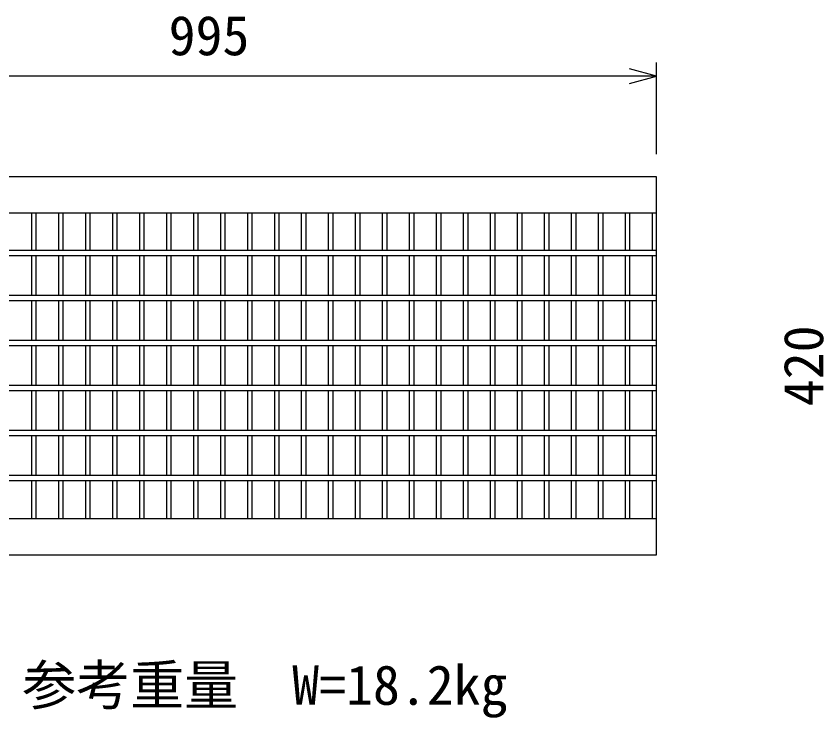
# Model space of a CAD drawing. Units: millimetres, scale not verified. Extents: x -25200 to 25200, y -8910 to 8910.
# Drawn here: x -12894 to -11996, y -5526 to -4746 of the extents above; entities that cross this region are included whole.
import ezdxf
from ezdxf.enums import TextEntityAlignment as Align

# ---------------------------------------------------------------- set-up
doc = ezdxf.new("R2010")
doc.units = ezdxf.units.MM
doc.header["$LTSCALE"] = 30
doc.layers.add('0-0_DIM', color=7, linetype='Continuous', lineweight=25)
doc.layers.add('0-2_HATCH', color=6, linetype='Continuous', lineweight=25)
doc.styles.add('ＭＳ ゴシック', font='')
doc.styles.get('ＭＳ ゴシック').set_extended_font_data('MS Gothic')

msp = doc.modelspace()

# ---------------------------------------------------------------- linework, layer by layer
at = {"layer": '0-0_DIM'}
for p, q in [((-12181.52, -4899.7), (-12181.52, -4798.11)), ((-12181.52, -4813.11), (-13176.52, -4813.11))]:
    msp.add_line(p, q, dxfattribs=at)
msp.add_lwpolyline([(-12211.52, -4821.15), (-12181.52, -4813.11), (-12211.52, -4805.07)], dxfattribs=at)
at = {"layer": '0-2_HATCH'}
for p, q in [((-13176.52, -4964.92), (-12181.52, -4964.92)), ((-12876.52, -4964.92), (-12876.52, -5006.92)), ((-12871.52, -4964.92), (-12871.52, -5006.92)), ((-12846.52, -4964.92), (-12846.52, -5006.92)), ((-12841.52, -4964.92), (-12841.52, -5006.92)), ((-12816.52, -4964.92), (-12816.52, -5006.92)), ((-12811.52, -4964.92), (-12811.52, -5006.92)), ((-12786.52, -4964.92), (-12786.52, -5006.92)), ((-12781.52, -4964.92), (-12781.52, -5006.92)), ((-12756.52, -4964.92), (-12756.52, -5006.92)), ((-12751.52, -4964.92), (-12751.52, -5006.92)), ((-12726.52, -4964.92), (-12726.52, -5006.92)), ((-12721.52, -4964.92), (-12721.52, -5006.92)), ((-12696.52, -4964.92), (-12696.52, -5006.92)), ((-12691.52, -4964.92), (-12691.52, -5006.92)), ((-12666.52, -4964.92), (-12666.52, -5006.92)), ((-12661.52, -4964.92), (-12661.52, -5006.92)), ((-12636.52, -4964.92), (-12636.52, -5006.92)), ((-12631.52, -4964.92), (-12631.52, -5006.92)), ((-12606.52, -4964.92), (-12606.52, -5006.92)), ((-12601.52, -4964.92), (-12601.52, -5006.92)), ((-12576.52, -4964.92), (-12576.52, -5006.92)), ((-12571.52, -4964.92), (-12571.52, -5006.92)), ((-12546.52, -4964.92), (-12546.52, -5006.92)), ((-12541.52, -4964.92), (-12541.52, -5006.92)), ((-12516.52, -4964.92), (-12516.52, -5006.92)), ((-12511.52, -4964.92), (-12511.52, -5006.92)), ((-12486.52, -4964.92), (-12486.52, -5006.92)), ((-12481.52, -4964.92), (-12481.52, -5006.92)), ((-12456.52, -4964.92), (-12456.52, -5006.92)), ((-12451.52, -4964.92), (-12451.52, -5006.92)), ((-12426.52, -4964.92), (-12426.52, -5006.92)), ((-12421.52, -4964.92), (-12421.52, -5006.92)), ((-12396.52, -4964.92), (-12396.52, -5006.92)), ((-12391.52, -4964.92), (-12391.52, -5006.92)), ((-12366.52, -4964.92), (-12366.52, -5006.92)), ((-12361.52, -4964.92), (-12361.52, -5006.92)), ((-12336.52, -4964.92), (-12336.52, -5006.92)), ((-12331.52, -4964.92), (-12331.52, -5006.92)), ((-12306.52, -4964.92), (-12306.52, -5006.92)), ((-12301.52, -4964.92), (-12301.52, -5006.92)), ((-12276.52, -4964.92), (-12276.52, -5006.92)), ((-12271.52, -4964.92), (-12271.52, -5006.92)), ((-12246.52, -4964.92), (-12246.52, -5006.92)), ((-12241.52, -4964.92), (-12241.52, -5006.92)), ((-12216.52, -4964.92), (-12216.52, -5006.92)), ((-12211.52, -4964.92), (-12211.52, -5006.92)), ((-12186.52, -4964.92), (-12186.52, -5006.92)), ((-12181.52, -5006.92), (-13176.52, -5006.92)), ((-12181.52, -5012.92), (-13176.52, -5012.92)), ((-12876.52, -5012.92), (-12876.52, -5056.92)), ((-12871.52, -5012.92), (-12871.52, -5056.92)), ((-12846.52, -5012.92), (-12846.52, -5056.92)), ((-12841.52, -5012.92), (-12841.52, -5056.92)), ((-12816.52, -5012.92), (-12816.52, -5056.92)), ((-12811.52, -5012.92), (-12811.52, -5056.92)), ((-12786.52, -5012.92), (-12786.52, -5056.92)), ((-12781.52, -5012.92), (-12781.52, -5056.92)), ((-12756.52, -5012.92), (-12756.52, -5056.92)), ((-12751.52, -5012.92), (-12751.52, -5056.92)), ((-12726.52, -5012.92), (-12726.52, -5056.92)), ((-12721.52, -5012.92), (-12721.52, -5056.92)), ((-12696.52, -5012.92), (-12696.52, -5056.92)), ((-12691.52, -5012.92), (-12691.52, -5056.92)), ((-12666.52, -5012.92), (-12666.52, -5056.92)), ((-12661.52, -5012.92), (-12661.52, -5056.92)), ((-12636.52, -5012.92), (-12636.52, -5056.92)), ((-12631.52, -5012.92), (-12631.52, -5056.92)), ((-12606.52, -5012.92), (-12606.52, -5056.92)), ((-12601.52, -5012.92), (-12601.52, -5056.92)), ((-12576.52, -5012.92), (-12576.52, -5056.92)), ((-12571.52, -5012.92), (-12571.52, -5056.92)), ((-12546.52, -5012.92), (-12546.52, -5056.92)), ((-12541.52, -5012.92), (-12541.52, -5056.92)), ((-12516.52, -5012.92), (-12516.52, -5056.92)), ((-12511.52, -5012.92), (-12511.52, -5056.92)), ((-12486.52, -5012.92), (-12486.52, -5056.92)), ((-12481.52, -5012.92), (-12481.52, -5056.92)), ((-12456.52, -5012.92), (-12456.52, -5056.92)), ((-12451.52, -5012.92), (-12451.52, -5056.92)), ((-12426.52, -5012.92), (-12426.52, -5056.92)), ((-12421.52, -5012.92), (-12421.52, -5056.92)), ((-12396.52, -5012.92), (-12396.52, -5056.92)), ((-12391.52, -5012.92), (-12391.52, -5056.92)), ((-12366.52, -5012.92), (-12366.52, -5056.92)), ((-12361.52, -5012.92), (-12361.52, -5056.92)), ((-12336.52, -5012.92), (-12336.52, -5056.92)), ((-12331.52, -5012.92), (-12331.52, -5056.92)), ((-12306.52, -5012.92), (-12306.52, -5056.92)), ((-12301.52, -5012.92), (-12301.52, -5056.92)), ((-12276.52, -5012.92), (-12276.52, -5056.92)), ((-12271.52, -5012.92), (-12271.52, -5056.92)), ((-12246.52, -5012.92), (-12246.52, -5056.92)), ((-12241.52, -5012.92), (-12241.52, -5056.92)), ((-12216.52, -5012.92), (-12216.52, -5056.92)), ((-12211.52, -5012.92), (-12211.52, -5056.92)), ((-12186.52, -5012.92), (-12186.52, -5056.92)), ((-12181.52, -5056.92), (-13176.52, -5056.92)), ((-12181.52, -5062.92), (-13176.52, -5062.92)), ((-12876.52, -5062.92), (-12876.52, -5106.92)), ((-12871.52, -5062.92), (-12871.52, -5106.92)), ((-12846.52, -5062.92), (-12846.52, -5106.92)), ((-12841.52, -5062.92), (-12841.52, -5106.92)), ((-12816.52, -5062.92), (-12816.52, -5106.92)), ((-12811.52, -5062.92), (-12811.52, -5106.92)), ((-12786.52, -5062.92), (-12786.52, -5106.92)), ((-12781.52, -5062.92), (-12781.52, -5106.92)), ((-12756.52, -5062.92), (-12756.52, -5106.92)), ((-12751.52, -5062.92), (-12751.52, -5106.92)), ((-12726.52, -5062.92), (-12726.52, -5106.92)), ((-12721.52, -5062.92), (-12721.52, -5106.92)), ((-12696.52, -5062.92), (-12696.52, -5106.92)), ((-12691.52, -5062.92), (-12691.52, -5106.92)), ((-12666.52, -5062.92), (-12666.52, -5106.92)), ((-12661.52, -5062.92), (-12661.52, -5106.92)), ((-12636.52, -5062.92), (-12636.52, -5106.92)), ((-12631.52, -5062.92), (-12631.52, -5106.92)), ((-12606.52, -5062.92), (-12606.52, -5106.92)), ((-12601.52, -5062.92), (-12601.52, -5106.92)), ((-12576.52, -5062.92), (-12576.52, -5106.92)), ((-12571.52, -5062.92), (-12571.52, -5106.92)), ((-12546.52, -5062.92), (-12546.52, -5106.92)), ((-12541.52, -5062.92), (-12541.52, -5106.92)), ((-12516.52, -5062.92), (-12516.52, -5106.92)), ((-12511.52, -5062.92), (-12511.52, -5106.92)), ((-12486.52, -5062.92), (-12486.52, -5106.92)), ((-12481.52, -5062.92), (-12481.52, -5106.92)), ((-12456.52, -5062.92), (-12456.52, -5106.92)), ((-12451.52, -5062.92), (-12451.52, -5106.92)), ((-12426.52, -5062.92), (-12426.52, -5106.92)), ((-12421.52, -5062.92), (-12421.52, -5106.92)), ((-12396.52, -5062.92), (-12396.52, -5106.92)), ((-12391.52, -5062.92), (-12391.52, -5106.92)), ((-12366.52, -5062.92), (-12366.52, -5106.92)), ((-12361.52, -5062.92), (-12361.52, -5106.92)), ((-12336.52, -5062.92), (-12336.52, -5106.92)), ((-12331.52, -5062.92), (-12331.52, -5106.92)), ((-12306.52, -5062.92), (-12306.52, -5106.92)), ((-12301.52, -5062.92), (-12301.52, -5106.92)), ((-12276.52, -5062.92), (-12276.52, -5106.92)), ((-12271.52, -5062.92), (-12271.52, -5106.92)), ((-12246.52, -5062.92), (-12246.52, -5106.92)), ((-12241.52, -5062.92), (-12241.52, -5106.92)), ((-12216.52, -5062.92), (-12216.52, -5106.92)), ((-12211.52, -5062.92), (-12211.52, -5106.92)), ((-12186.52, -5062.92), (-12186.52, -5106.92)), ((-12181.52, -5106.92), (-13176.52, -5106.92)), ((-12181.52, -5112.92), (-13176.52, -5112.92)), ((-12876.52, -5112.92), (-12876.52, -5156.92)), ((-12871.52, -5112.92), (-12871.52, -5156.92)), ((-12846.52, -5112.92), (-12846.52, -5156.92)), ((-12841.52, -5112.92), (-12841.52, -5156.92)), ((-12816.52, -5112.92), (-12816.52, -5156.92)), ((-12811.52, -5112.92), (-12811.52, -5156.92)), ((-12786.52, -5112.92), (-12786.52, -5156.92)), ((-12781.52, -5112.92), (-12781.52, -5156.92)), ((-12756.52, -5112.92), (-12756.52, -5156.92)), ((-12751.52, -5112.92), (-12751.52, -5156.92)), ((-12726.52, -5112.92), (-12726.52, -5156.92)), ((-12721.52, -5112.92), (-12721.52, -5156.92)), ((-12696.52, -5112.92), (-12696.52, -5156.92)), ((-12691.52, -5112.92), (-12691.52, -5156.92)), ((-12666.52, -5112.92), (-12666.52, -5156.92)), ((-12661.52, -5112.92), (-12661.52, -5156.92)), ((-12636.52, -5112.92), (-12636.52, -5156.92)), ((-12631.52, -5112.92), (-12631.52, -5156.92)), ((-12606.52, -5112.92), (-12606.52, -5156.92)), ((-12601.52, -5112.92), (-12601.52, -5156.92)), ((-12576.52, -5112.92), (-12576.52, -5156.92)), ((-12571.52, -5112.92), (-12571.52, -5156.92)), ((-12546.52, -5112.92), (-12546.52, -5156.92)), ((-12541.52, -5112.92), (-12541.52, -5156.92)), ((-12516.52, -5112.92), (-12516.52, -5156.92)), ((-12511.52, -5112.92), (-12511.52, -5156.92)), ((-12486.52, -5112.92), (-12486.52, -5156.92)), ((-12481.52, -5112.92), (-12481.52, -5156.92)), ((-12456.52, -5112.92), (-12456.52, -5156.92)), ((-12451.52, -5112.92), (-12451.52, -5156.92)), ((-12426.52, -5112.92), (-12426.52, -5156.92)), ((-12421.52, -5112.92), (-12421.52, -5156.92)), ((-12396.52, -5112.92), (-12396.52, -5156.92)), ((-12391.52, -5112.92), (-12391.52, -5156.92)), ((-12366.52, -5112.92), (-12366.52, -5156.92)), ((-12361.52, -5112.92), (-12361.52, -5156.92)), ((-12336.52, -5112.92), (-12336.52, -5156.92)), ((-12331.52, -5112.92), (-12331.52, -5156.92)), ((-12306.52, -5112.92), (-12306.52, -5156.92)), ((-12301.52, -5112.92), (-12301.52, -5156.92)), ((-12276.52, -5112.92), (-12276.52, -5156.92)), ((-12271.52, -5112.92), (-12271.52, -5156.92)), ((-12246.52, -5112.92), (-12246.52, -5156.92)), ((-12241.52, -5112.92), (-12241.52, -5156.92)), ((-12216.52, -5112.92), (-12216.52, -5156.92)), ((-12211.52, -5112.92), (-12211.52, -5156.92)), ((-12186.52, -5112.92), (-12186.52, -5156.92)), ((-12181.52, -5156.92), (-13176.52, -5156.92)), ((-12181.52, -5162.92), (-13176.52, -5162.92)), ((-12876.52, -5162.92), (-12876.52, -5206.92)), ((-12871.52, -5162.92), (-12871.52, -5206.92)), ((-12846.52, -5162.92), (-12846.52, -5206.92)), ((-12841.52, -5162.92), (-12841.52, -5206.92)), ((-12816.52, -5162.92), (-12816.52, -5206.92)), ((-12811.52, -5162.92), (-12811.52, -5206.92)), ((-12786.52, -5162.92), (-12786.52, -5206.92)), ((-12781.52, -5162.92), (-12781.52, -5206.92)), ((-12756.52, -5162.92), (-12756.52, -5206.92)), ((-12751.52, -5162.92), (-12751.52, -5206.92)), ((-12726.52, -5162.92), (-12726.52, -5206.92)), ((-12721.52, -5162.92), (-12721.52, -5206.92)), ((-12696.52, -5162.92), (-12696.52, -5206.92)), ((-12691.52, -5162.92), (-12691.52, -5206.92)), ((-12666.52, -5162.92), (-12666.52, -5206.92)), ((-12661.52, -5162.92), (-12661.52, -5206.92)), ((-12636.52, -5162.92), (-12636.52, -5206.92)), ((-12631.52, -5162.92), (-12631.52, -5206.92)), ((-12606.52, -5162.92), (-12606.52, -5206.92)), ((-12601.52, -5162.92), (-12601.52, -5206.92)), ((-12576.52, -5162.92), (-12576.52, -5206.92)), ((-12571.52, -5162.92), (-12571.52, -5206.92)), ((-12546.52, -5162.92), (-12546.52, -5206.92)), ((-12541.52, -5162.92), (-12541.52, -5206.92)), ((-12516.52, -5162.92), (-12516.52, -5206.92)), ((-12511.52, -5162.92), (-12511.52, -5206.92)), ((-12486.52, -5162.92), (-12486.52, -5206.92)), ((-12481.52, -5162.92), (-12481.52, -5206.92)), ((-12456.52, -5162.92), (-12456.52, -5206.92)), ((-12451.52, -5162.92), (-12451.52, -5206.92)), ((-12426.52, -5162.92), (-12426.52, -5206.92)), ((-12421.52, -5162.92), (-12421.52, -5206.92)), ((-12396.52, -5162.92), (-12396.52, -5206.92)), ((-12391.52, -5162.92), (-12391.52, -5206.92)), ((-12366.52, -5162.92), (-12366.52, -5206.92)), ((-12361.52, -5162.92), (-12361.52, -5206.92)), ((-12336.52, -5162.92), (-12336.52, -5206.92)), ((-12331.52, -5162.92), (-12331.52, -5206.92)), ((-12306.52, -5162.92), (-12306.52, -5206.92)), ((-12301.52, -5162.92), (-12301.52, -5206.92)), ((-12276.52, -5162.92), (-12276.52, -5206.92)), ((-12271.52, -5162.92), (-12271.52, -5206.92)), ((-12246.52, -5162.92), (-12246.52, -5206.92)), ((-12241.52, -5162.92), (-12241.52, -5206.92)), ((-12216.52, -5162.92), (-12216.52, -5206.92)), ((-12211.52, -5162.92), (-12211.52, -5206.92)), ((-12186.52, -5162.92), (-12186.52, -5206.92)), ((-12181.52, -5206.92), (-13176.52, -5206.92)), ((-12181.52, -5212.92), (-13176.52, -5212.92)), ((-12876.52, -5212.92), (-12876.52, -5256.92)), ((-12871.52, -5212.92), (-12871.52, -5256.92)), ((-12846.52, -5212.92), (-12846.52, -5256.92)), ((-12841.52, -5212.92), (-12841.52, -5256.92)), ((-12816.52, -5212.92), (-12816.52, -5256.92)), ((-12811.52, -5212.92), (-12811.52, -5256.92)), ((-12786.52, -5212.92), (-12786.52, -5256.92)), ((-12781.52, -5212.92), (-12781.52, -5256.92)), ((-12756.52, -5212.92), (-12756.52, -5256.92)), ((-12751.52, -5212.92), (-12751.52, -5256.92)), ((-12726.52, -5212.92), (-12726.52, -5256.92)), ((-12721.52, -5212.92), (-12721.52, -5256.92)), ((-12696.52, -5212.92), (-12696.52, -5256.92)), ((-12691.52, -5212.92), (-12691.52, -5256.92)), ((-12666.52, -5212.92), (-12666.52, -5256.92)), ((-12661.52, -5212.92), (-12661.52, -5256.92)), ((-12636.52, -5212.92), (-12636.52, -5256.92)), ((-12631.52, -5212.92), (-12631.52, -5256.92)), ((-12606.52, -5212.92), (-12606.52, -5256.92)), ((-12601.52, -5212.92), (-12601.52, -5256.92)), ((-12576.52, -5212.92), (-12576.52, -5256.92)), ((-12571.52, -5212.92), (-12571.52, -5256.92)), ((-12546.52, -5212.92), (-12546.52, -5256.92)), ((-12541.52, -5212.92), (-12541.52, -5256.92)), ((-12516.52, -5212.92), (-12516.52, -5256.92)), ((-12511.52, -5212.92), (-12511.52, -5256.92)), ((-12486.52, -5212.92), (-12486.52, -5256.92)), ((-12481.52, -5212.92), (-12481.52, -5256.92)), ((-12456.52, -5212.92), (-12456.52, -5256.92)), ((-12451.52, -5212.92), (-12451.52, -5256.92)), ((-12426.52, -5212.92), (-12426.52, -5256.92)), ((-12421.52, -5212.92), (-12421.52, -5256.92)), ((-12396.52, -5212.92), (-12396.52, -5256.92)), ((-12391.52, -5212.92), (-12391.52, -5256.92)), ((-12366.52, -5212.92), (-12366.52, -5256.92)), ((-12361.52, -5212.92), (-12361.52, -5256.92)), ((-12336.52, -5212.92), (-12336.52, -5256.92)), ((-12331.52, -5212.92), (-12331.52, -5256.92)), ((-12306.52, -5212.92), (-12306.52, -5256.92)), ((-12301.52, -5212.92), (-12301.52, -5256.92)), ((-12276.52, -5212.92), (-12276.52, -5256.92)), ((-12271.52, -5212.92), (-12271.52, -5256.92)), ((-12246.52, -5212.92), (-12246.52, -5256.92)), ((-12241.52, -5212.92), (-12241.52, -5256.92)), ((-12216.52, -5212.92), (-12216.52, -5256.92)), ((-12211.52, -5212.92), (-12211.52, -5256.92)), ((-12186.52, -5212.92), (-12186.52, -5256.92)), ((-12181.52, -5256.92), (-13176.52, -5256.92)), ((-12181.52, -5262.92), (-13176.52, -5262.92)), ((-12876.52, -5262.92), (-12876.52, -5304.92)), ((-12871.52, -5262.92), (-12871.52, -5304.92)), ((-12846.52, -5262.92), (-12846.52, -5304.92)), ((-12841.52, -5262.92), (-12841.52, -5304.92)), ((-12816.52, -5262.92), (-12816.52, -5304.92)), ((-12811.52, -5262.92), (-12811.52, -5304.92)), ((-12786.52, -5262.92), (-12786.52, -5304.92)), ((-12781.52, -5262.92), (-12781.52, -5304.92)), ((-12756.52, -5262.92), (-12756.52, -5304.92)), ((-12751.52, -5262.92), (-12751.52, -5304.92)), ((-12726.52, -5262.92), (-12726.52, -5304.92)), ((-12721.52, -5262.92), (-12721.52, -5304.92)), ((-12696.52, -5262.92), (-12696.52, -5304.92)), ((-12691.52, -5262.92), (-12691.52, -5304.92)), ((-12666.52, -5262.92), (-12666.52, -5304.92)), ((-12661.52, -5262.92), (-12661.52, -5304.92)), ((-12636.52, -5262.92), (-12636.52, -5304.92)), ((-12631.52, -5262.92), (-12631.52, -5304.92)), ((-12606.52, -5262.92), (-12606.52, -5304.92)), ((-12601.52, -5262.92), (-12601.52, -5304.92)), ((-12576.52, -5262.92), (-12576.52, -5304.92)), ((-12571.52, -5262.92), (-12571.52, -5304.92)), ((-12546.52, -5262.92), (-12546.52, -5304.92)), ((-12541.52, -5262.92), (-12541.52, -5304.92)), ((-12516.52, -5262.92), (-12516.52, -5304.92)), ((-12511.52, -5262.92), (-12511.52, -5304.92)), ((-12486.52, -5262.92), (-12486.52, -5304.92)), ((-12481.52, -5262.92), (-12481.52, -5304.92)), ((-12456.52, -5262.92), (-12456.52, -5304.92)), ((-12451.52, -5262.92), (-12451.52, -5304.92)), ((-12426.52, -5262.92), (-12426.52, -5304.92)), ((-12421.52, -5262.92), (-12421.52, -5304.92)), ((-12396.52, -5262.92), (-12396.52, -5304.92)), ((-12391.52, -5262.92), (-12391.52, -5304.92)), ((-12366.52, -5262.92), (-12366.52, -5304.92)), ((-12361.52, -5262.92), (-12361.52, -5304.92)), ((-12336.52, -5262.92), (-12336.52, -5304.92)), ((-12331.52, -5262.92), (-12331.52, -5304.92)), ((-12306.52, -5262.92), (-12306.52, -5304.92)), ((-12301.52, -5262.92), (-12301.52, -5304.92)), ((-12276.52, -5262.92), (-12276.52, -5304.92)), ((-12271.52, -5262.92), (-12271.52, -5304.92)), ((-12246.52, -5262.92), (-12246.52, -5304.92)), ((-12241.52, -5262.92), (-12241.52, -5304.92)), ((-12216.52, -5262.92), (-12216.52, -5304.92)), ((-12211.52, -5262.92), (-12211.52, -5304.92)), ((-12186.52, -5262.92), (-12186.52, -5304.92)), ((-12181.52, -5304.92), (-13176.52, -5304.92))]:
    msp.add_line(p, q, dxfattribs=at)
msp.add_lwpolyline([(-13176.52, -4924.92), (-13176.52, -5344.92), (-12181.52, -5344.92), (-12181.52, -4924.92)], close=True, dxfattribs=at)

# ---------------------------------------------------------------- texts
at = {"layer": '0-0_DIM', "style": 'ＭＳ ゴシック'}
for s, p in [('995', (-12724.02, -4803.11)), ('参考重量\u3000W=18.2kg', (-12886.68, -5524.92))]:
    msp.add_text(s, height=43.99, dxfattribs=at).set_placement(p, align=Align.BOTTOM_LEFT)
msp.add_text('420', height=43.99, rotation=90, dxfattribs=at).set_placement((-11983.18, -5179.92), align=Align.BOTTOM_LEFT)

doc.saveas('drawing.dxf')
